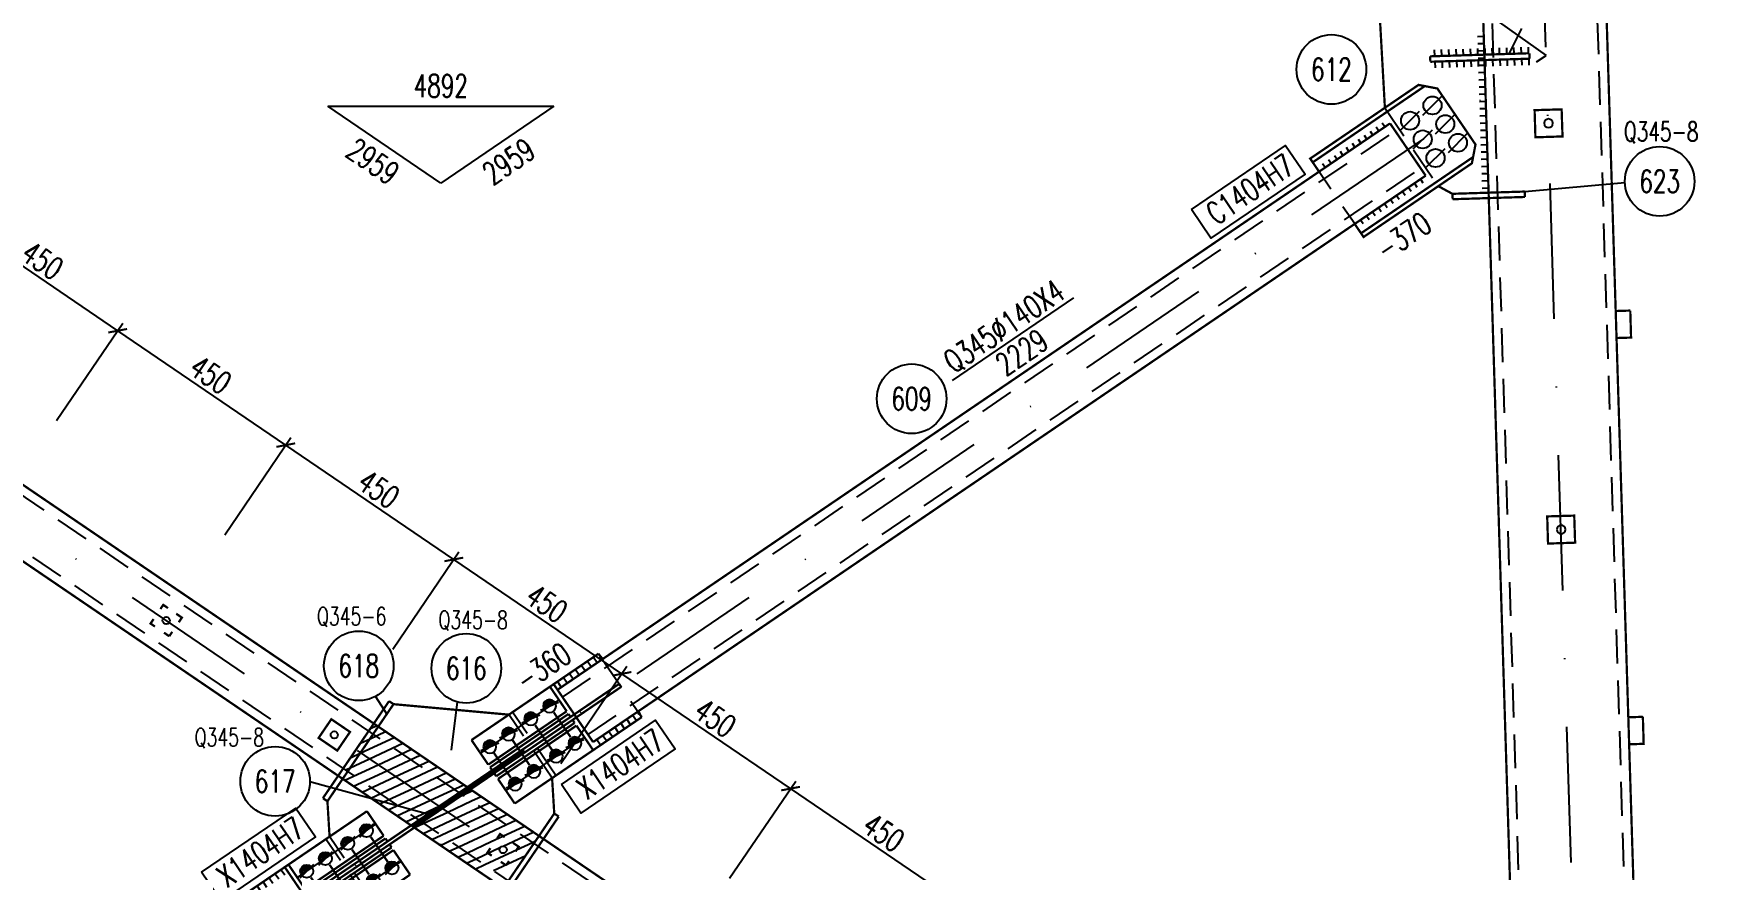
# Model space of a CAD drawing. Extents: x 6045 to 12501, y -14925 to -6998.
# Drawn here: x 6535 to 6720.1, y -7230 to -7137.4 of the extents above; entities that cross this region are included whole.
import ezdxf
from ezdxf.enums import TextEntityAlignment as Align

# ---------------------------------------------------------------- set-up
doc = ezdxf.new("R2010")
doc.units = 0
doc.header["$LTSCALE"] = 15
doc.header["$MEASUREMENT"] = 0
doc.linetypes.add('DASHDOTX2', pattern=[2, 1, -0.5, 0, -0.5])
doc.linetypes.add('DASHED2', pattern=[0.375, 0.25, -0.125])
doc.layers.get('0').update_dxf_attribs({"linetype": 'CONTINUOUS'})
doc.layers.get('DEFPOINTS').update_dxf_attribs({"linetype": 'CONTINUOUS'})
for name, color, linetype in [('1', 1, 'DASHED2'), ('2', 3, 'CONTINUOUS'), ('3', 1, 'CONTINUOUS'), ('4', 3, 'DASHDOTX2')]:
    doc.layers.add(name, color=color, linetype=linetype)
doc.styles.get("Standard").update_dxf_attribs({"font": 'romans.shx', "width": 0.7, "bigfont": 'fs1.shx'})
doc.dimstyles.new('STANDARD$0', dxfattribs={"dimtxt": 2.5, "dimasz": 1.499, "dimexe": 1, "dimexo": 1, "dimgap": 0.5, "dimtad": 1, "dimdec": 0, "dimlfac": 20, "dimzin": 0, "dimdsep": 46, "dimtxsty": 'Standard', "dimblk": 'ARCHTICK', "dimcen": 0.09, "dimclrd": 4, "dimclre": 4, "dimclrt": 6, "dimadec": 0, "dimazin": 0, "dimtfac": 1, "dimtdec": 0, "dimtmove": 2, "dimatfit": 3, "dimldrblk": 'ARCHTICK', "dimfxl": 0, "dimtolj": 1, "dimtzin": 0, "dimarcsym": 0})

# ---------------------------------------------------------------- blocks, each defined once
blk = doc.blocks.new('_ARCHTICK')
at = {"color": 0, "linetype": 'ByBlock', "const_width": 0.15}
blk.add_lwpolyline([(-0.5, -0.5), (0.5, 0.5)], dxfattribs=at)
blk = doc.blocks.new('*D94')
at = {"layer": '3', "color": 4, "lineweight": -2}
for p, q in [((6593.35, -7218.24), (6600.67, -7207.49)), ((6618.77, -7221.03), (6600.11, -7208.32)), ((6612.02, -7230.95), (6619.34, -7220.2))]:
    blk.add_line(p, q, dxfattribs=at)
at = {"layer": 'DEFPOINTS', "color": 0}
for p in [(6600.11, -7208.32), (6592.79, -7219.07), (6611.46, -7231.77)]:
    blk.add_point(p, dxfattribs=at)
at = {"layer": '3', "color": 4, "lineweight": -2, "xscale": 1.499, "yscale": 1.499, "zscale": 1.499}
for p, rotation in [((6600.11, -7208.32), 145.7581000000641), ((6618.77, -7221.03), 325.7581000000641)]:
    blk.add_blockref('_ARCHTICK', p, dxfattribs=dict(at, rotation=rotation))
at = {"layer": '3', "color": 6, "insert": (6610.43, -7213.23), "char_height": 2.5, "attachment_point": 5, "rotation": 325.7581}
blk.add_mtext('\\A1;450', dxfattribs=at)
blk = doc.blocks.new('*D95')
at = {"layer": '3', "color": 4, "lineweight": -2}
for p, q in [((6612.02, -7230.95), (6619.34, -7220.2)), ((6637.37, -7233.69), (6618.77, -7221.03)), ((6630.62, -7243.61), (6637.94, -7232.86))]:
    blk.add_line(p, q, dxfattribs=at)
at = {"layer": 'DEFPOINTS', "color": 0}
for p in [(6618.77, -7221.03), (6611.46, -7231.77), (6630.06, -7244.43)]:
    blk.add_point(p, dxfattribs=at)
at = {"layer": '3', "color": 4, "lineweight": -2, "xscale": 1.499, "yscale": 1.499, "zscale": 1.499}
for p, rotation in [((6618.77, -7221.03), 145.7581000000641), ((6637.37, -7233.69), 325.7581000000641)]:
    blk.add_blockref('_ARCHTICK', p, dxfattribs=dict(at, rotation=rotation))
at = {"layer": '3', "color": 6, "insert": (6629.06, -7225.91), "char_height": 2.5, "attachment_point": 5, "rotation": 325.7581}
blk.add_mtext('\\A1;450', dxfattribs=at)
blk = doc.blocks.new('M20X55')
blk.add_line((-0.212, -0.212), (0.212, 0.212))
blk.add_circle((0, 0), 0.2)
blk = doc.blocks.new('fdr')
at = {"const_width": 0.25}
for points in [[(6348.62, -6197.57), (6356.62, -6197.32)], [(6348.62, -6197.57), (6348.64, -6198.17)], [(6356.62, -6197.32), (6356.63, -6197.92)]]:
    blk.add_lwpolyline(points, dxfattribs=at)
blk.add_lwpolyline([(6348.64, -6198.17, 0.25, 0.25, 0), (6356.63, -6197.92, 0.25, 0.25, 0)], format="xyseb")
blk = doc.blocks.new('M16X50')
for p, q in [((-0.212, -0.212), (0.212, 0.212)), ((-0.141, -0.141), (0.141, 0.141))]:
    blk.add_line(p, q)
blk.add_circle((0, 0), 0.2)
for radius in [0.16, 0.12, 0.08, 0.04]:
    blk.add_arc((0, 0), radius, 225, 45)
blk = doc.blocks.new('3')
for p, q in [((9297.25, -5675.92), (9297.25, -5675.57)), ((9297.35, -5675.92), (9297.35, -5675.57)), ((9298, -5675.92), (9298, -5675.22)), ((9298.8, -5675.92), (9298.8, -5675.22)), ((9299.6, -5675.92), (9299.6, -5675.22)), ((9300.4, -5675.92), (9300.4, -5675.22)), ((9301.2, -5675.92), (9301.2, -5675.22)), ((9302, -5675.92), (9302, -5675.22)), ((9302.8, -5675.92), (9302.8, -5675.22)), ((9297.25, -5683.27), (9297.25, -5682.92)), ((9297.35, -5683.27), (9297.35, -5682.92)), ((9298, -5682.92), (9298, -5683.62)), ((9298.8, -5682.92), (9298.8, -5683.62)), ((9299.6, -5682.92), (9299.6, -5683.62)), ((9300.4, -5682.92), (9300.4, -5683.62)), ((9301.2, -5682.92), (9301.2, -5683.62)), ((9302, -5682.92), (9302, -5683.62)), ((9302.8, -5682.92), (9302.8, -5683.62))]:
    blk.add_line(p, q)
at = {"const_width": 0.25}
for points in [[(9314.3, -5675.17), (9297.3, -5675.17)], [(9297.3, -5675.92), (9297.3, -5675.17)], [(9303.8, -5678.46), (9303.8, -5675.17)], [(9314.3, -5675.17), (9314.3, -5678.46)], [(9305.05, -5681.09), (9305.05, -5677.75)], [(9307.55, -5681.09), (9307.55, -5677.75)], [(9310.55, -5681.09), (9310.55, -5677.75)], [(9313.05, -5681.09), (9313.05, -5677.75)], [(9297.3, -5679.62), (9297.3, -5679.22)], [(9297.3, -5679.22), (9321.38, -5679.22)], [(9321.3, -5679.62), (9297.3, -5679.62)], [(9314.3, -5678.46), (9303.8, -5678.46)], [(9303.8, -5678.82), (9314.3, -5678.82)], [(9303.8, -5678.82), (9303.8, -5679.22)], [(9303.8, -5680.02), (9303.8, -5679.62)], [(9314.3, -5680.02), (9303.8, -5680.02)], [(9314.3, -5678.82), (9314.3, -5679.22)], [(9314.3, -5680.02), (9314.3, -5679.62)], [(9303.8, -5680.38), (9303.8, -5683.67)], [(9314.3, -5680.38), (9303.8, -5680.38)], [(9314.3, -5680.38), (9314.3, -5683.67)], [(9297.3, -5683.68), (9297.3, -5682.92)], [(9314.3, -5683.67), (9297.3, -5683.67)]]:
    blk.add_lwpolyline(points, dxfattribs=at)
at = {"layer": '1'}
for p, q in [((9297.3, -5675.92), (9297.3, -5682.92)), ((9308.8, -5683.67), (9308.8, -5675.17)), ((9309.3, -5683.67), (9309.3, -5675.17))]:
    blk.add_line(p, q, dxfattribs=at)
at = {"layer": '4'}
for p, q in [((9303.8, -5676.92), (9314.3, -5676.92)), ((9303.8, -5681.92), (9314.3, -5681.92))]:
    blk.add_line(p, q, dxfattribs=at)
at = {"layer": '2', "color": 3, "xscale": 3.599999523163041, "yscale": 3.599999523163041, "zscale": 3.599999523163041, "rotation": 145.7580626071837}
for p in [(9305.05, -5676.92), (9307.55, -5676.92), (9310.55, -5676.92), (9313.05, -5676.92), (9305.05, -5681.92), (9307.55, -5681.92), (9310.55, -5681.92), (9313.05, -5681.92)]:
    blk.add_blockref('M16X50', p, dxfattribs=at)
blk = doc.blocks.new('jjf')
at = {"const_width": 0.25}
for points in [[(6251.95, -6268.03), (6244.63, -6278.78)], [(6252.44, -6268.37), (6245.13, -6279.12)], [(6252.44, -6268.37), (6251.95, -6268.03)], [(6244.63, -6278.78), (6245.13, -6279.12)]]:
    blk.add_lwpolyline(points, dxfattribs=at)
blk = doc.blocks.new('hd')
at = {"layer": '1', "const_width": 0.25}
for points in [[(6316.71, -6321.49), (6316.22, -6321.16), (6316.56, -6320.66)], [(6317.31, -6319.55), (6317.63, -6319.09), (6318.15, -6319.45)], [(6319.06, -6320.07), (6319.69, -6320.5), (6319.34, -6321.02)], [(6318.29, -6322.56), (6317.71, -6322.17)], [(6318.62, -6322.08), (6318.29, -6322.56)]]:
    blk.add_lwpolyline(points, dxfattribs=at)
at = {"layer": '2'}
blk.add_circle((6317.96, -6320.83), 0.4, dxfattribs=at)
blk = doc.blocks.new('*D112')
at = {"layer": '3', "color": 4, "lineweight": -2}
for p, q in [((6556.15, -7192.92), (6563.47, -7182.17)), ((6581.51, -7195.66), (6562.91, -7183)), ((6574.75, -7205.58), (6582.07, -7194.83))]:
    blk.add_line(p, q, dxfattribs=at)
at = {"layer": 'DEFPOINTS', "color": 0}
for p in [(6562.91, -7183), (6555.59, -7193.75), (6574.19, -7206.41)]:
    blk.add_point(p, dxfattribs=at)
at = {"layer": '3', "color": 4, "lineweight": -2, "xscale": 1.499, "yscale": 1.499, "zscale": 1.499}
for p, rotation in [((6562.91, -7183), 145.7581000000641), ((6581.51, -7195.66), 325.7581000000641)]:
    blk.add_blockref('_ARCHTICK', p, dxfattribs=dict(at, rotation=rotation))
at = {"layer": '3', "color": 6, "insert": (6573.19, -7187.88), "char_height": 2.5, "attachment_point": 5, "rotation": 325.7581}
blk.add_mtext('\\A1;450', dxfattribs=at)
blk = doc.blocks.new('*D113')
at = {"layer": '3', "color": 4, "lineweight": -2}
for p, q in [((6574.75, -7205.58), (6582.07, -7194.83)), ((6600.11, -7208.32), (6581.51, -7195.66)), ((6593.35, -7218.24), (6600.67, -7207.49))]:
    blk.add_line(p, q, dxfattribs=at)
at = {"layer": 'DEFPOINTS', "color": 0}
for p in [(6581.51, -7195.66), (6574.19, -7206.41), (6592.79, -7219.07)]:
    blk.add_point(p, dxfattribs=at)
at = {"layer": '3', "color": 4, "lineweight": -2, "xscale": 1.499, "yscale": 1.499, "zscale": 1.499}
for p, rotation in [((6581.51, -7195.66), 145.7581000000641), ((6600.11, -7208.32), 325.7581000000641)]:
    blk.add_blockref('_ARCHTICK', p, dxfattribs=dict(at, rotation=rotation))
at = {"layer": '3', "color": 6, "insert": (6591.79, -7200.54), "char_height": 2.5, "attachment_point": 5, "rotation": 325.7581}
blk.add_mtext('\\A1;450', dxfattribs=at)
blk = doc.blocks.new('*D114')
at = {"layer": '3', "color": 4, "lineweight": -2}
for p, q in [((6518.95, -7167.6), (6526.27, -7156.85)), ((6544.31, -7170.34), (6525.71, -7157.68)), ((6537.55, -7180.26), (6544.87, -7169.51))]:
    blk.add_line(p, q, dxfattribs=at)
at = {"layer": 'DEFPOINTS', "color": 0}
for p in [(6525.71, -7157.68), (6518.39, -7168.42), (6536.99, -7181.09)]:
    blk.add_point(p, dxfattribs=at)
at = {"layer": '3', "color": 4, "lineweight": -2, "xscale": 1.499, "yscale": 1.499, "zscale": 1.499}
for p, rotation in [((6525.71, -7157.68), 145.7581000000641), ((6544.31, -7170.34), 325.7581000000641)]:
    blk.add_blockref('_ARCHTICK', p, dxfattribs=dict(at, rotation=rotation))
at = {"layer": '3', "color": 6, "insert": (6535.99, -7162.56), "char_height": 2.5, "attachment_point": 5, "rotation": 325.7581}
blk.add_mtext('\\A1;450', dxfattribs=at)
blk = doc.blocks.new('*D115')
at = {"layer": '3', "color": 4, "lineweight": -2}
for p, q in [((6537.55, -7180.26), (6544.87, -7169.51)), ((6562.91, -7183), (6544.31, -7170.34)), ((6556.15, -7192.92), (6563.47, -7182.17))]:
    blk.add_line(p, q, dxfattribs=at)
at = {"layer": 'DEFPOINTS', "color": 0}
for p in [(6544.31, -7170.34), (6536.99, -7181.09), (6555.59, -7193.75)]:
    blk.add_point(p, dxfattribs=at)
at = {"layer": '3', "color": 4, "lineweight": -2, "xscale": 1.499, "yscale": 1.499, "zscale": 1.499}
for p, rotation in [((6544.31, -7170.34), 145.7581000000641), ((6562.91, -7183), 325.7581000000641)]:
    blk.add_blockref('_ARCHTICK', p, dxfattribs=dict(at, rotation=rotation))
at = {"layer": '3', "color": 6, "insert": (6554.59, -7175.22), "char_height": 2.5, "attachment_point": 5, "rotation": 325.7581}
blk.add_mtext('\\A1;450', dxfattribs=at)
blk = doc.blocks.new('JF')
for p, q in [((6346.65, -6182.34), (6346.62, -6181.64)), ((6347.45, -6182.31), (6347.42, -6181.61)), ((6348.25, -6182.29), (6348.22, -6181.59)), ((6349.05, -6182.26), (6349.02, -6181.56)), ((6349.85, -6182.24), (6349.82, -6181.54)), ((6350.64, -6182.21), (6350.62, -6181.51)), ((6351.44, -6182.19), (6351.42, -6181.49)), ((6352.24, -6182.17), (6352.22, -6181.47)), ((6353.04, -6182.14), (6353.02, -6181.44)), ((6353.04, -6182.14), (6353.02, -6181.44)), ((6353.84, -6182.12), (6353.82, -6181.42)), ((6354.64, -6182.09), (6354.62, -6181.39)), ((6355.44, -6182.07), (6355.42, -6181.37)), ((6356.24, -6182.04), (6356.22, -6181.34)), ((6357.04, -6182.02), (6357.02, -6181.32)), ((6346.67, -6182.94), (6346.69, -6183.64)), ((6347.46, -6182.91), (6347.49, -6183.61)), ((6348.26, -6182.89), (6348.29, -6183.59)), ((6349.06, -6182.86), (6349.09, -6183.56)), ((6349.86, -6182.84), (6349.89, -6183.54)), ((6350.66, -6182.81), (6350.68, -6183.51)), ((6351.46, -6182.79), (6351.48, -6183.49)), ((6352.26, -6182.76), (6352.28, -6183.46)), ((6353.06, -6182.74), (6353.08, -6183.44)), ((6353.06, -6182.74), (6353.08, -6183.44)), ((6353.86, -6182.72), (6353.88, -6183.41)), ((6354.66, -6182.69), (6354.68, -6183.39)), ((6355.46, -6182.67), (6355.48, -6183.37)), ((6356.26, -6182.64), (6356.28, -6183.34)), ((6357.06, -6182.62), (6357.08, -6183.32))]:
    blk.add_line(p, q)
at = {"const_width": 0.25}
for points in [[(6357.14, -6182.01), (6346.15, -6182.35)], [(6346.15, -6182.35), (6346.17, -6182.95)], [(6357.16, -6182.61), (6346.17, -6182.95)], [(6357.14, -6182.01), (6357.16, -6182.61)]]:
    blk.add_lwpolyline(points, dxfattribs=at)
blk = doc.blocks.new('NMH')
at = {"layer": '2', "const_width": 0.25}
for points in [[(4116.93, -5844.57), (4116.84, -5847.56), (4118.45, -5847.61)], [(4118.54, -5844.62), (4116.93, -5844.57)]]:
    blk.add_lwpolyline(points, dxfattribs=at)
blk = doc.blocks.new('jd1')
at = {"layer": '2', "const_width": 0.25}
blk.add_lwpolyline([(6438.11, 629.99), (6435.93, 627.93), (6437.99, 625.75), (6440.17, 627.82), (6438.11, 629.99)], dxfattribs=at)
at = {"layer": '2'}
blk.add_circle((6438.05, 627.87), 0.48, dxfattribs=at)

msp = doc.modelspace()

# ---------------------------------------------------------------- hatches: boundary and pattern name
h = msp.add_hatch()
h.set_pattern_fill('_USER', color=256, angle=25, style=0, pattern_type=0)
h.set_pattern_definition([(25, (343.3959, -957.6081), (-0.42261826, 0.90630779), [])])
h.paths.add_polyline_path([(6572.5843135, -7214.99058), (6571.1777759, -7217.0570016), (6579.8934587, -7222.9894854), (6582.1146779, -7221.4775955)])
h.paths.add_polyline_path([(6573.1470957, -7214.1637659), (6572.5843135, -7214.99058), (6582.1146779, -7221.4775955), (6583.0034036, -7220.8726775)])

# ---------------------------------------------------------------- linework, layer by layer
at = {"color": 3}
for p, q in [((6699.6345293, -7136.8796794), (6698.2468024, -7139.6923064)), ((6700.0110913, -7154.9327259), (6711.0984647, -7153.9216851))]:
    msp.add_line(p, q, dxfattribs=at)
for p, q in [((6695.477463, -7137.7650216), (6694.7777993, -7137.7867187)), ((6695.5022596, -7138.5646372), (6694.802596, -7138.5863343)), ((6695.5270563, -7139.3642529), (6694.8273927, -7139.3859499)), ((6695.551853, -7140.1638685), (6694.8521893, -7140.1855655)), ((6695.5766496, -7140.9634841), (6694.876986, -7140.9851812)), ((6695.6014463, -7141.7630997), (6694.9017826, -7141.7847968)), ((6695.626243, -7142.5627153), (6694.9265793, -7142.5844124)), ((6695.6510396, -7143.3623309), (6694.951376, -7143.384028)), ((6695.6758363, -7144.1619465), (6694.9761726, -7144.1836436)), ((6695.700633, -7144.9615621), (6695.0009693, -7144.9832592)), ((6695.7254296, -7145.7611777), (6695.025766, -7145.7828748)), ((6683.8677885, -7148.2247891), (6683.5867885, -7147.8117891)), ((6684.5292885, -7147.7747891), (6684.2477885, -7147.3612891)), ((6695.7502263, -7146.5607934), (6695.0505626, -7146.5824904)), ((6695.775023, -7147.360409), (6695.0753593, -7147.382106)), ((6681.2227885, -7150.0252891), (6680.9412885, -7149.6122891)), ((6681.8837885, -7149.5752891), (6681.6027885, -7149.1622891)), ((6682.5452885, -7149.1252891), (6682.2637885, -7148.7117891)), ((6683.2067885, -7148.6752891), (6682.9252885, -7148.2617891)), ((6695.7998196, -7148.1600246), (6695.100156, -7148.1817217)), ((6695.8246163, -7148.9596402), (6695.1249526, -7148.9813373)), ((6695.849413, -7149.7592558), (6695.1497493, -7149.7809529)), ((6678.5772885, -7151.8262891), (6678.2957885, -7151.4127891)), ((6679.2387885, -7151.3757891), (6678.9572885, -7150.9627891)), ((6679.8997885, -7150.9257891), (6679.6187885, -7150.5122891)), ((6680.5612885, -7150.4757891), (6680.2797885, -7150.0622891)), ((6695.8742096, -7150.5588714), (6695.174546, -7150.5805685)), ((6695.8990063, -7151.358487), (6695.1993426, -7151.3801841)), ((6677.9157885, -7152.2762891), (6677.6347885, -7151.8627891)), ((6688.4682885, -7153.5612891), (6688.7492885, -7153.9747891)), ((6695.923803, -7152.1581026), (6695.2241393, -7152.1797997)), ((6695.9485996, -7152.9577182), (6695.248936, -7152.9794153)), ((6685.8227885, -7155.3622891), (6686.1042885, -7155.7752891)), ((6686.4842885, -7154.9117891), (6686.7652885, -7155.3252891)), ((6687.1452885, -7154.4617891), (6687.4267885, -7154.8752891)), ((6687.8067885, -7154.0117891), (6688.0882885, -7154.4247891)), ((6695.9733963, -7153.7573339), (6695.2737326, -7153.7790309)), ((6695.998193, -7154.5569495), (6695.2985293, -7154.5786465)), ((6683.1772885, -7157.1627891), (6683.4587885, -7157.5757891)), ((6683.8387885, -7156.7122891), (6684.1202885, -7157.1257891)), ((6684.5002885, -7156.2622891), (6684.7812885, -7156.6757891)), ((6685.1612885, -7155.8122891), (6685.4427885, -7156.2257891)), ((6681.8547885, -7158.0627891), (6682.1362885, -7158.4762891)), ((6682.5162885, -7157.6127891), (6682.7972885, -7158.0262891)), ((6650.0916909, -7166.6996626), (6636.6581909, -7175.8436626)), ((6572.8341051, -7210.8208145), (6574.0927634, -7212.7744335)), ((6581.8727243, -7211.4273075), (6581.2206756, -7216.7782588)), ((6572.27274, -7214.3820138), (6572.9819046, -7214.0513249)), ((6571.1724947, -7215.9984445), (6572.2357833, -7215.5026249)), ((6569.4471549, -7220.1131175), (6573.1386847, -7218.3917289)), ((6569.5399044, -7218.9664897), (6572.1766954, -7217.7369339)), ((6570.0722494, -7217.6148752), (6571.2147062, -7217.0821389)), ((6565.5864252, -7220.2276844), (6579.1495249, -7223.9797416)), ((6570.409144, -7220.7679125), (6574.1006739, -7219.0465238)), ((6571.3711332, -7221.4227075), (6575.0626631, -7219.7013188)), ((6572.3331224, -7222.0775025), (6576.0246523, -7220.3561138)), ((6573.2951115, -7222.7322975), (6576.9866415, -7221.0109088)), ((6574.2571007, -7223.3870925), (6577.9486307, -7221.6657038)), ((6582.2623917, -7221.8609198), (6582.508936, -7221.7459544)), ((6582.508936, -7221.7459544), (6583.5635395, -7221.2541846)), ((6583.4709248, -7222.4007495), (6584.5255306, -7221.9089788)), ((6575.2190899, -7224.0418875), (6578.9106199, -7222.3204987)), ((6576.181079, -7224.6966825), (6579.8726092, -7222.9752937)), ((6578.1977982, -7224.8596488), (6580.8345984, -7223.6300887)), ((6580.0050236, -7222.9135478), (6581.1309796, -7222.388506)), ((6580.8345984, -7223.6300887), (6583.4709248, -7222.4007495)), ((6581.7965876, -7224.2848837), (6584.4329136, -7223.0555447)), ((6582.7585768, -7224.9396787), (6585.3949025, -7223.7103398)), ((6584.4329136, -7223.0555447), (6585.4875216, -7222.5637729)), ((6585.3949025, -7223.7103398), (6586.4495127, -7223.218567)), ((6586.3568913, -7224.365135), (6587.4115038, -7223.8733611)), ((6577.1433061, -7225.3513666), (6578.1977982, -7224.8596488)), ((6578.1052897, -7226.0061642), (6579.1597864, -7225.5144443)), ((6579.1597864, -7225.5144443), (6581.7965876, -7224.2848837)), ((6580.1217746, -7226.1692397), (6582.7585768, -7224.9396787)), ((6581.0837628, -7226.8240352), (6583.720566, -7225.5944737)), ((6583.720566, -7225.5944737), (6586.3568913, -7224.365135)), ((6584.6825552, -7226.2492686), (6587.3188802, -7225.0199301)), ((6585.6445444, -7226.9040636), (6588.280869, -7225.6747253)), ((6587.3188802, -7225.0199301), (6588.3734949, -7224.5281552)), ((6588.280869, -7225.6747253), (6589.335486, -7225.1829493)), ((6589.2428578, -7226.3295204), (6590.297477, -7225.8377434)), ((6579.0672733, -7226.6609618), (6580.1217746, -7226.1692397)), ((6580.0292569, -7227.3157594), (6581.0837628, -7226.8240352)), ((6580.9912405, -7227.970557), (6582.045751, -7227.4788306)), ((6582.045751, -7227.4788306), (6584.6825552, -7226.2492686)), ((6583.0077392, -7228.1336261), (6585.6445444, -7226.9040636)), ((6583.9697274, -7228.7884215), (6586.6065337, -7227.5588586)), ((6586.6065337, -7227.5588586), (6586.6395502, -7227.5434627)), ((6586.9605362, -7227.3937845), (6589.2428578, -7226.3295204)), ((6587.5685229, -7228.2136536), (6590.2048467, -7226.9843156)), ((6590.2048467, -7226.9843156), (6590.5595056, -7226.8189354)), ((6581.9532241, -7228.6253546), (6583.0077392, -7228.1336261)), ((6582.9152077, -7229.2801522), (6583.9697274, -7228.7884215)), ((6583.8771913, -7229.9349498), (6584.9317156, -7229.443217)), ((6584.9317156, -7229.443217), (6587.5685229, -7228.2136536)), ((6585.8937038, -7230.0980125), (6588.5305121, -7228.8684486)), ((6588.5305121, -7228.8684486), (6589.4592343, -7228.4353783))]:
    msp.add_line(p, q)
at = {"const_width": 0.25}
for points in [[(6694.6688493, -7111.689738), (6706.3597044, -7488.6835804)], [(6720.0032044, -7488.2605804), (6708.3123493, -7111.266738)], [(6683.8386021, -7133.1466508), (6684.5365176, -7145.6529072)], [(6677.2546385, -7152.7264391), (6676.2698885, -7151.2797391), (6688.2566385, -7143.1207391), (6690.3406385, -7143.5167391), (6694.5607885, -7149.7167391), (6694.1648385, -7151.8007891), (6682.1781385, -7159.9597891), (6681.1934385, -7158.5130891)], [(6676.5512385, -7151.6930891), (6688.9512885, -7143.2527391)], [(6583.0034036, -7220.8726775), (6475.0342035, -7147.3810795)], [(6592.9813882, -7210.0884317), (6685.1077799, -7147.3807764)], [(6685.1077885, -7147.3807891), (6689.0467885, -7153.1677891)], [(6681.8967885, -7159.5464891), (6694.2968385, -7151.1060891)], [(6471.0951868, -7153.1681039), (6576.7831853, -7225.1065168)], [(6689.0467799, -7153.1677764), (6596.920413, -7215.8754149)], [(6690.4447182, -7154.3329674), (6692.0156128, -7155.1806925)], [(6592.559595, -7209.4687581), (6596.920413, -7215.8754149)], [(6574.8350371, -7211.6839185), (6587.5995797, -7212.8448904)], [(6592.6210296, -7223.7902861), (6592.3823727, -7219.8714982)], [(6690.1877797, -7293.8296236), (6583.0032258, -7220.8727985)], [(6567.5203073, -7222.4303895), (6567.7595283, -7226.3494152)], [(6576.7833875, -7225.1063792), (6686.2487591, -7299.6166539)], [(6562.7995132, -7229.7255479), (6567.1603312, -7236.1322046)]]:
    msp.add_lwpolyline(points, dxfattribs=at)
for points in [[(6663.1230415, -7156.9109503), (6673.5515712, -7149.8125172), (6675.7197003, -7152.9977833), (6665.2911705, -7160.0962164)], [(6593.4064182, -7220.558651), (6603.834948, -7213.4602179), (6606.003077, -7216.645484), (6595.5745473, -7223.7439171)], [(6553.5902079, -7230.2914998), (6564.0187376, -7223.1930667), (6566.1868667, -7226.3783328), (6555.7583369, -7233.4767659)]]:
    msp.add_lwpolyline(points, close=True)
for centre in [(6678.617959, -7141.4063468), (6714.9464593, -7153.7974366), (6632.1706909, -7177.8696626), (6570.9908641, -7207.4407312), (6582.8858896, -7207.7130113), (6561.7364252, -7220.2276844)]:
    msp.add_circle(centre, 3.85)
at = {"layer": '1'}
for p, q in [((6707.3591059, -7488.6525952), (6695.6682498, -7111.6587528)), ((6719.003704, -7488.2915687), (6707.312849, -7111.2977263)), ((6684.5365176, -7145.6529072), (6690.4447182, -7154.3329674)), ((6689.6249942, -7294.6564425), (6474.4712507, -7148.2081441)), ((6593.5442638, -7210.9153755), (6685.6707243, -7148.2078289)), ((6686.8116312, -7298.7897077), (6471.6579644, -7152.3412967)), ((6596.3576007, -7215.0485642), (6688.4840107, -7152.3409815)), ((6677.2547885, -7152.7262891), (6678.5542885, -7154.6357891)), ((6681.1932885, -7158.5132891), (6679.8937885, -7156.6032891))]:
    msp.add_line(p, q, dxfattribs=at)
at = {"layer": '2', "const_width": 0.25}
msp.add_lwpolyline([(6568.6124772, -7216.8230638), (6566.5458072, -7215.4163138), (6567.9525272, -7213.3496638), (6570.0192022, -7214.7564138), (6568.6124772, -7216.8230638)], dxfattribs=at)
at = {"layer": '2'}
msp.add_circle((6568.2825022, -7215.0863638), 0.4, dxfattribs=at)
at = {"layer": '3'}
for p, q in [((6567.570756, -7145.4761731), (6592.570756, -7145.4761731)), ((6580.070756, -7153.9841731), (6567.570756, -7145.4761731)), ((6592.570756, -7145.4761731), (6580.070756, -7153.9841731))]:
    msp.add_line(p, q, dxfattribs=at)
at = {"layer": '4'}
for p, q in [((6714.470756, -7530.0520068), (6701.4407518, -7109.8790147)), ((6670.5984891, -7117.3086297), (6702.3706358, -7139.8645886)), ((6452.496256, -7309.9460068), (6702.370756, -7139.8645068)), ((6707.645256, -7309.9460068), (6457.770756, -7139.8645068)), ((6580.070756, -7309.9460068), (6580.070756, -7223.1101659))]:
    msp.add_line(p, q, dxfattribs=at)

# ---------------------------------------------------------------- block references
for name, p in [('JF', (343.395869, -957.6081393)), ('fdr', (343.395869, -957.6081393)), ('hd', (231.7269144, -881.598268)), ('jjf', (340.6747227, -955.755949)), ('hd', (268.995869, -906.9661393))]:
    msp.add_blockref(name, p)
at = {"color": 0, "xscale": -1, "rotation": 315.2512559881016}
for p in [(10832.9313611, -12125.6704885), (10834.3258609, -12170.6488763)]:
    msp.add_blockref('jd1', p, dxfattribs=at)
at = {"color": 3, "xscale": -1}
for p in [(10828.6177071, -1323.5355999), (10830.0122069, -1368.5139877)]:
    msp.add_blockref('NMH', p, dxfattribs=at)
at = {"xscale": -1}
for name, p, rotation in [('3', (11089.9535764, 2716.8808142), 34.24193739280037), ('jjf', (14699.0649844, -10729.0657362), 291.516197547381)]:
    msp.add_blockref(name, p, dxfattribs=dict(at, rotation=rotation))
at = {"rotation": 34.24193739281669}
msp.add_blockref('3', (-4321.3042826, -7773.0974434), dxfattribs=at)
at = {"layer": '2', "xscale": 5, "yscale": 5, "zscale": 5}
for p in [(6689.8037885, -7145.3942891), (6687.3237885, -7147.0822891), (6688.7300533, -7149.1492924), (6691.2100533, -7147.4612924), (6692.6172885, -7149.5272891), (6690.1372885, -7151.2157891)]:
    msp.add_blockref('M20X55', p, dxfattribs=at)

# ---------------------------------------------------------------- texts
at = {"width": 0.7}
for s, p in [('612', (6678.617959, -7141.4063468)), ('623', (6714.9464593, -7153.7974366)), ('609', (6632.1707909, -7177.8698626)), ('618', (6570.9908641, -7207.4407312)), ('616', (6582.8858896, -7207.7130113)), ('617', (6561.7364252, -7220.2276844))]:
    msp.add_text(s, height=2.5, dxfattribs=at).set_placement(p, align=Align.MIDDLE_CENTER)
for s, height, p in [('Q345-8', 2.15, (6715.1075572, -7149.3595959)), ('Q345-6', 2, (6570.2071213, -7202.9452654)), ('Q345-8', 2, (6583.6494359, -7203.3462861)), ('Q345-8', 2, (6556.666054, -7216.346756))]:
    msp.add_text(s, height=height, dxfattribs=at).set_placement(p, align=Align.CENTER)
for s, rotation, p in [('C1404H7', 34.242115805, (6670.333097, -7155.7122884)), ('-370', 34.2419, (6687.2783851, -7160.9329079)), ('Q345%%c140X4', 34.2419, (6643.0936909, -7170.8581626)), ('2229', 34.2419, (6645.0631909, -7173.7516626)), ('-360', 34.2419, (6592.088243, -7208.5973401)), ('X1404H7', 34.242115805, (6600.6164737, -7219.3599891)), ('X1404H7', 34.242115805, (6560.8002634, -7229.0928379))]:
    msp.add_text(s, height=2.5, rotation=rotation, dxfattribs=at).set_placement(p, align=Align.CENTER)
at = {"layer": '3', "width": 0.7}
msp.add_text('4892', height=2.5, dxfattribs=at).set_placement((6580.070756, -7144.4761731), align=Align.CENTER)
for rotation, p in [(325.7581, (6571.851256, -7152.6236731)), (34.2418, (6588.290256, -7152.6236731))]:
    msp.add_text('2959', height=2.5, rotation=rotation, dxfattribs=at).set_placement(p, align=Align.CENTER)

# ---------------------------------------------------------------- dimensions: what is measured, and where the dimension line sits
at = {"layer": '3'}
for base, p1, p2, picture, middle in [((6525.7058232, -7157.677973), (6536.9908172, -7181.0852638), (6518.3908172, -7168.4247638), '*D114', (6535.9905411, -7162.5615316)), ((6544.3058507, -7170.3384327), (6555.5908172, -7193.7457638), (6536.9908172, -7181.0852638), '*D115', (6554.5905685, -7175.2219913)), ((6562.9058232, -7182.998973), (6574.1908172, -7206.4062638), (6555.5908172, -7193.7457638), '*D112', (6573.1905411, -7187.8825316)), ((6581.5058507, -7195.6594327), (6592.7908172, -7219.0667638), (6574.1908172, -7206.4062638), '*D113', (6591.7905685, -7200.5429913)), ((6600.105853, -7208.3199293), (6611.4597718, -7231.7741352), (6592.7908172, -7219.0667638), '*D94', (6610.4250332, -7213.2269454)), ((6618.7748053, -7221.0273041), (6630.0597718, -7244.4346352), (6611.4597718, -7231.7741352), '*D95', (6629.0595231, -7225.9108627))]:
    dim = msp.add_linear_dim(base=base, p1=p1, p2=p2, angle=325.7581, text='450', dimstyle='STANDARD$0', dxfattribs=at)
    dim.commit()
    dim.dimension.update_dxf_attribs({"geometry": picture, "text_midpoint": middle})

doc.saveas('drawing.dxf')
